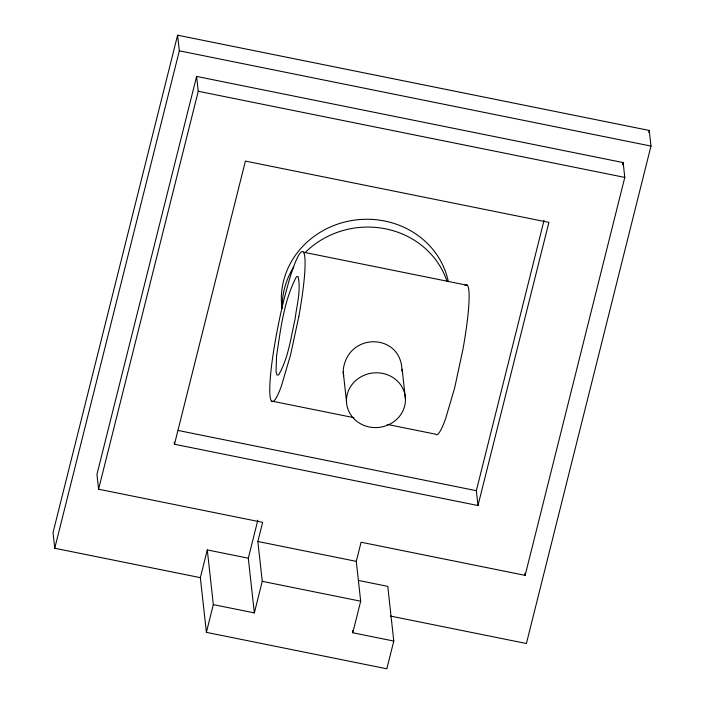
<?xml version="1.0" encoding="UTF-8"?>
<svg xmlns="http://www.w3.org/2000/svg" width="704" height="704" viewBox="0 0 704 704"><rect width="100%" height="100%" fill="white"/><g stroke="black" fill="none" stroke-linecap="round" stroke-linejoin="round"><path stroke-width="1.06" d="M401.949 371.369C402.336 334.541 351.965 331.417 343.957 365.754A28.75 25.124 -1.3 0 0 343.666 375.813M390.438 616.053L526.398 643.509L650.98 146.08L649.255 130.451L177.602 35.2L53.02 532.629L54.745 548.249L200.341 577.658L206.386 632.359L386.839 668.8L393.791 641.062L387.754 586.362L358.31 580.413M54.745 548.249L179.326 50.829L177.602 35.2M393.791 641.062L352.774 632.773L360.686 601.207L356.286 561.361L361.073 542.23L525.131 575.362L624.791 177.417L623.154 162.571L196.61 76.428L96.95 474.373L98.586 489.218L262.645 522.35L257.849 541.482L262.249 581.328L254.346 612.894L213.33 604.613L207.293 549.921L248.301 558.202L254.346 612.894M98.586 489.218L198.246 91.274L196.61 76.428M174.478 444.242L245.397 161.093L548.9 222.385L477.981 505.542L174.478 444.242L174.249 442.121M200.341 577.658L207.293 549.921M206.386 632.359L213.33 604.613M248.301 558.202L257.831 520.177M477.981 505.542L476.344 490.688L544.06 220.317M622.618 164.701L623.154 162.571M648.718 132.581L649.255 130.451M179.326 50.829L650.98 146.08M198.246 91.274L624.791 177.417M303.415 252.182L467.474 285.314M271.436 401.025L354.006 417.701M387.244 424.415L435.494 434.157A76.507 9.293 -78.6 0 0 445.5 419.021L454.617 388.098L462.889 349.571A76.507 9.293 -78.6 0 0 464.983 285.41M178.226 430.487L476.344 490.688M257.849 541.482L356.286 561.361M262.249 581.328L360.686 601.207M524.894 573.241L525.131 575.362M402.151 369.222L405.425 398.851A29.506 27.377 -6.3 0 1 362.05 424.556A29.506 27.377 -6.3 0 1 360.404 377.142A29.506 27.377 -6.3 0 1 405.425 398.851M343.226 371.95L346.491 401.518M352.537 630.634L352.774 632.773M281.926 308.114A84.304 78.223 -6.3 0 1 352.704 220.387A84.304 78.223 -6.3 0 1 448.325 281.688M282.216 308.37A84.304 78.223 -6.3 0 1 293.718 266.957M304.973 252.762A84.304 78.223 -6.3 0 1 446.97 281.204M276.549 356.18L276.047 371.712L276.971 375.003L278.626 374.933C288.42 358.037 290.778 337.876 295.09 319.079C296.762 305.122 301.154 290.585 298.118 276.593L296.472 276.654C283.782 300.986 280.641 329.322 276.549 356.18M298.839 316.439L290.558 354.966L281.442 385.889A76.507 9.293 -78.6 0 1 269.817 386.346A76.507 9.293 -78.6 0 1 284.302 298.241L288.904 281.23A76.507 9.293 -78.6 0 1 304.269 254.047A76.507 9.293 -78.6 0 1 298.839 316.439"/></g></svg>
